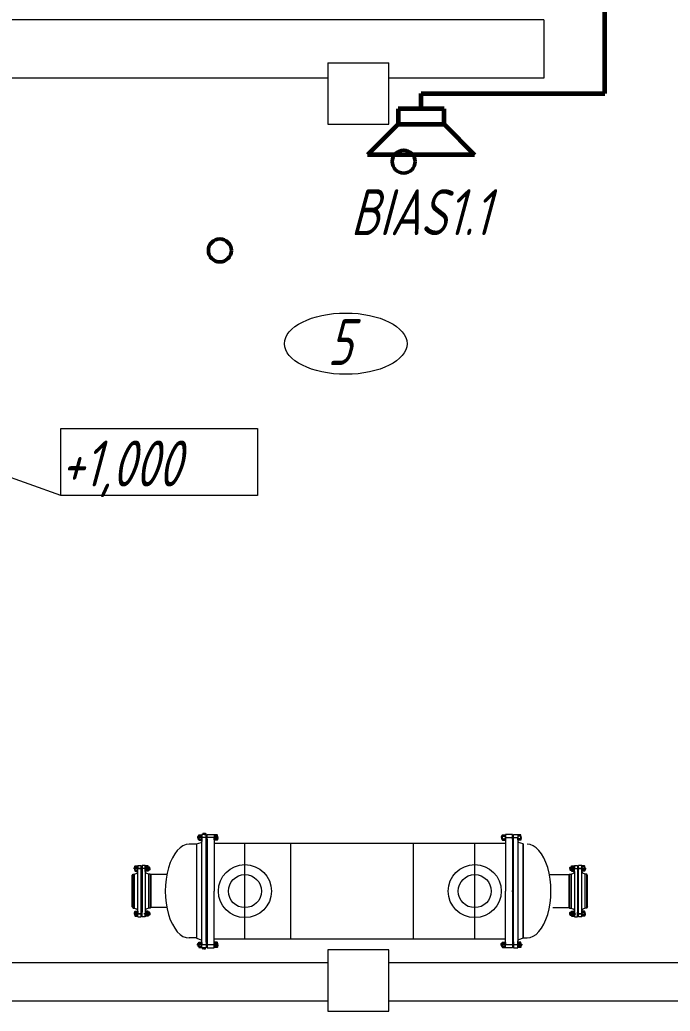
# Model space of a CAD drawing. Header units: millimetres. Extents: x 1663 to 6300, y 431 to 1491.
# Drawn here: x 4399.4 to 4461.1, y 1281.7 to 1375.7 of the extents above; entities that cross this region are included whole.
import ezdxf

# ---------------------------------------------------------------- set-up
doc = ezdxf.new("R2010")
doc.units = ezdxf.units.MM
for name, color, linetype, lineweight in [('Линия связи (Вновь)', 3, 'Continuous', 60), ('Связь', 84, 'Continuous', 50), ('СОУЭ', 160, 'Continuous', 60), ('Строительный', 251, 'Continuous', 13), ('Текст', 2, 'Continuous', 25)]:
    doc.layers.add(name, color=color, linetype=linetype, lineweight=lineweight)
doc.styles.add('Simplex', font='simplex.shx', dxfattribs={"width": 0.7, "oblique": 15})

# ---------------------------------------------------------------- blocks, each defined once
blk = doc.blocks.new('A$C178B2837')
at = {"layer": 'Строительный', "ltscale": 100}
for p, q in [((119.263, 402.514), (44.363, 402.514)), ((119.263, 402.514), (119.263, 398.714)), ((105.163, 399.703), (105.163, 395.703)), ((105.163, 399.703), (109.163, 399.703)), ((109.163, 395.703), (109.163, 399.703)), ((105.163, 398.714), (54.163, 398.714)), ((119.263, 398.714), (109.163, 398.714)), ((105.163, 395.703), (109.163, 395.703)), ((87.741, 375.836), (100.573, 375.836)), ((87.741, 371.465), (87.741, 375.836)), ((100.573, 375.836), (100.573, 371.465)), ((87.741, 371.465), (82.325, 373.376)), ((100.573, 371.465), (87.741, 371.465)), ((98.002, 349.127), (96.631, 349.126)), ((96.681, 349.201), (96.706, 349.226)), ((96.681, 349.126), (96.681, 349.201)), ((96.681, 349.126), (96.681, 349.051)), ((96.681, 349.051), (96.706, 349.026)), ((96.692, 349.213), (96.741, 349.213)), ((96.692, 349.04), (96.741, 349.04)), ((96.706, 349.226), (96.741, 349.226)), ((96.706, 349.226), (96.706, 349.126)), ((96.706, 349.026), (96.706, 349.126)), ((96.706, 349.026), (96.741, 349.026)), ((96.741, 349.277), (96.754, 349.3)), ((96.741, 349.126), (96.741, 349.277)), ((96.741, 349.126), (96.741, 348.976)), ((96.741, 348.976), (96.754, 348.953)), ((96.754, 349.3), (96.928, 349.3)), ((96.754, 349.213), (96.928, 349.213)), ((96.754, 349.04), (96.928, 349.04)), ((96.754, 348.953), (96.928, 348.953)), ((96.928, 349.3), (96.941, 349.277)), ((96.928, 348.953), (96.941, 348.976)), ((97.231, 349.327), (96.941, 349.326)), ((96.941, 349.326), (96.941, 348.874)), ((96.941, 349.277), (96.941, 349.126)), ((96.941, 349.241), (96.941, 349.241)), ((96.941, 348.976), (96.941, 349.126)), ((96.941, 349.04), (96.941, 349.04)), ((96.941, 349.026), (96.941, 349.026)), ((97.018, 349.39), (97.004, 349.382)), ((97.004, 349.382), (97.004, 349.326)), ((97.102, 349.326), (97.004, 349.326)), ((97.102, 349.39), (97.018, 349.39)), ((97.053, 349.382), (97.053, 349.326)), ((97.081, 349.126), (97.081, 349.126)), ((97.102, 349.39), (97.186, 349.39)), ((97.102, 349.326), (97.2, 349.326)), ((97.151, 349.382), (97.151, 349.326)), ((97.186, 349.39), (97.2, 349.381)), ((97.2, 349.381), (97.2, 349.326)), ((97.231, 349.026), (97.231, 349.327)), ((97.291, 349.226), (97.231, 349.226)), ((97.231, 348.942), (97.231, 349.026)), ((97.291, 349.026), (97.231, 349.026)), ((97.261, 348.942), (97.231, 348.942)), ((97.235, 342.289), (97.231, 348.942)), ((97.291, 349.016), (97.261, 348.986)), ((97.261, 348.822), (97.261, 348.986)), ((97.291, 349.326), (97.761, 349.326)), ((97.291, 349.026), (97.291, 349.326)), ((97.291, 349.016), (97.291, 349.026)), ((97.291, 349.026), (97.291, 342.227)), ((97.761, 349.326), (97.761, 345.626)), ((97.774, 349.3), (97.761, 349.277)), ((97.761, 349.277), (97.761, 349.127)), ((97.761, 349.241), (97.761, 349.241)), ((97.761, 348.976), (97.761, 349.127)), ((97.761, 349.04), (97.761, 349.04)), ((97.761, 349.027), (97.761, 349.027)), ((97.774, 348.953), (97.761, 348.976)), ((97.948, 349.3), (97.774, 349.3)), ((97.948, 349.213), (97.774, 349.213)), ((97.948, 349.04), (97.774, 349.04)), ((97.948, 348.953), (97.774, 348.953)), ((97.961, 349.277), (97.948, 349.3)), ((97.961, 348.976), (97.948, 348.953)), ((97.961, 349.127), (97.961, 349.277)), ((97.981, 349.202), (97.961, 349.222)), ((97.969, 349.213), (97.961, 349.213)), ((97.961, 349.127), (97.961, 348.976)), ((97.981, 349.052), (97.961, 349.032)), ((97.97, 349.04), (97.961, 349.04)), ((97.981, 349.127), (97.981, 349.202)), ((97.981, 349.127), (97.981, 349.052)), ((116.501, 349.201), (116.526, 349.226)), ((116.501, 349.126), (116.501, 349.201)), ((116.501, 349.126), (116.501, 349.051)), ((116.501, 349.051), (116.526, 349.026)), ((116.513, 349.213), (116.561, 349.213)), ((116.513, 349.04), (116.561, 349.04)), ((116.526, 349.226), (116.561, 349.226)), ((116.526, 349.226), (116.526, 349.126)), ((116.526, 349.026), (116.526, 349.126)), ((116.526, 349.026), (116.561, 349.026)), ((116.561, 349.277), (116.574, 349.299)), ((116.561, 349.126), (116.561, 349.277)), ((116.561, 349.126), (116.561, 348.975)), ((116.561, 348.975), (116.574, 348.953)), ((116.574, 349.299), (116.748, 349.299)), ((116.574, 349.213), (116.748, 349.213)), ((116.574, 349.04), (116.748, 349.04)), ((116.574, 348.953), (116.748, 348.953)), ((116.728, 349.127), (117.261, 349.126)), ((116.748, 349.299), (116.761, 349.277)), ((116.748, 348.953), (116.761, 348.975)), ((117.231, 349.326), (116.761, 349.326)), ((116.761, 349.326), (116.761, 347.556)), ((116.761, 349.277), (116.761, 349.126)), ((116.761, 349.226), (116.761, 349.226)), ((116.761, 349.213), (116.761, 349.213)), ((116.761, 348.975), (116.761, 349.126)), ((116.901, 349.126), (116.901, 349.127)), ((117.231, 349.016), (117.231, 349.326)), ((117.291, 349.226), (117.231, 349.226)), ((117.291, 349.026), (117.231, 349.026)), ((117.231, 349.016), (117.231, 342.026)), ((117.231, 349.016), (117.261, 348.986)), ((117.261, 348.942), (117.261, 348.986)), ((117.261, 345.626), (117.261, 348.942)), ((117.261, 348.942), (117.291, 348.942)), ((117.271, 349.127), (117.601, 349.126)), ((117.289, 345.626), (117.291, 348.942)), ((117.291, 349.327), (117.581, 349.326)), ((117.291, 348.942), (117.291, 349.327)), ((117.401, 349.126), (117.401, 349.127)), ((117.581, 349.326), (117.577, 342.379)), ((117.594, 349.3), (117.581, 349.277)), ((117.581, 349.277), (117.581, 349.126)), ((117.581, 348.976), (117.581, 349.126)), ((117.581, 349.04), (117.581, 349.04)), ((117.581, 349.026), (117.581, 349.026)), ((117.594, 348.953), (117.581, 348.976)), ((117.768, 349.3), (117.594, 349.3)), ((117.768, 349.213), (117.594, 349.213)), ((117.768, 349.04), (117.594, 349.04)), ((117.768, 348.953), (117.594, 348.953)), ((117.781, 349.277), (117.768, 349.3)), ((117.781, 348.976), (117.768, 348.953)), ((117.781, 349.126), (117.781, 349.277)), ((117.801, 349.201), (117.781, 349.221)), ((117.79, 349.213), (117.781, 349.213)), ((117.781, 349.126), (117.781, 348.976)), ((117.801, 349.051), (117.781, 349.031)), ((117.79, 349.04), (117.781, 349.04)), ((117.801, 349.126), (117.801, 349.201)), ((117.801, 349.126), (117.801, 349.051)), ((96.593, 348.686), (96.121, 348.686)), ((96.591, 348.706), (96.893, 348.807)), ((96.591, 348.706), (96.595, 342.546)), ((96.946, 341.926), (96.941, 348.874)), ((97.261, 345.626), (97.261, 348.822)), ((97.261, 348.822), (97.261, 348.822)), ((97.761, 348.746), (116.761, 348.746)), ((99.761, 342.506), (99.761, 348.746)), ((102.761, 342.506), (102.761, 348.746)), ((110.761, 342.506), (110.761, 348.746)), ((114.761, 342.506), (114.761, 348.746)), ((117.931, 348.706), (117.629, 348.807)), ((117.927, 345.629), (117.927, 348.689)), ((117.931, 348.706), (117.929, 345.626)), ((93.569, 347.101), (92.475, 347.101)), ((92.551, 347.174), (92.571, 347.194)), ((92.551, 347.174), (92.571, 347.194)), ((92.551, 347.099), (92.551, 347.174)), ((92.551, 347.099), (92.551, 347.174)), ((92.551, 347.099), (92.551, 347.024)), ((92.551, 347.099), (92.551, 347.024)), ((92.551, 347.024), (92.571, 347.004)), ((92.551, 347.024), (92.571, 347.004)), ((92.562, 347.185), (92.571, 347.185)), ((92.562, 347.185), (92.571, 347.185)), ((92.562, 347.012), (92.571, 347.012)), ((92.562, 347.012), (92.571, 347.012)), ((92.571, 347.249), (92.584, 347.272)), ((92.571, 347.249), (92.584, 347.272)), ((92.571, 347.099), (92.571, 347.249)), ((92.571, 347.099), (92.571, 347.249)), ((92.571, 347.099), (92.571, 346.948)), ((92.571, 347.099), (92.571, 346.948)), ((92.571, 346.948), (92.584, 346.925)), ((92.571, 346.948), (92.584, 346.925)), ((92.584, 347.272), (92.758, 347.272)), ((92.584, 347.272), (92.758, 347.272)), ((92.584, 347.185), (92.758, 347.185)), ((92.584, 347.185), (92.758, 347.185)), ((92.584, 347.012), (92.758, 347.012)), ((92.584, 347.012), (92.758, 347.012)), ((92.751, 347.101), (93.001, 347.101)), ((92.758, 347.272), (92.771, 347.249)), ((92.758, 347.272), (92.771, 347.249)), ((92.758, 346.925), (92.771, 346.948)), ((92.758, 346.925), (92.771, 346.948)), ((92.771, 343.951), (92.771, 347.301)), ((92.771, 347.301), (92.981, 347.301)), ((92.771, 347.249), (92.771, 347.099)), ((92.771, 347.249), (92.771, 347.099)), ((92.771, 346.948), (92.771, 347.099)), ((92.771, 346.948), (92.771, 347.099)), ((92.981, 343.951), (92.981, 347.301)), ((92.981, 347.199), (93.041, 347.199)), ((92.981, 347.199), (93.041, 347.199)), ((92.981, 346.999), (93.041, 346.999)), ((92.981, 346.999), (93.041, 346.999)), ((93.041, 346.996), (93.011, 346.966)), ((93.011, 346.966), (93.011, 346.926)), ((93.251, 347.301), (93.041, 347.301)), ((93.041, 347.301), (93.041, 344.256)), ((93.041, 346.999), (93.041, 346.996)), ((93.251, 346.896), (93.251, 347.301)), ((93.264, 347.272), (93.251, 347.249)), ((93.264, 347.272), (93.251, 347.249)), ((93.251, 347.249), (93.251, 347.099)), ((93.251, 347.249), (93.251, 347.099)), ((93.251, 346.948), (93.251, 347.099)), ((93.251, 346.948), (93.251, 347.099)), ((93.264, 346.925), (93.251, 346.948)), ((93.264, 346.925), (93.251, 346.948)), ((93.438, 347.272), (93.264, 347.272)), ((93.438, 347.272), (93.264, 347.272)), ((93.438, 347.185), (93.264, 347.185)), ((93.438, 347.185), (93.264, 347.185)), ((93.438, 347.012), (93.264, 347.012)), ((93.438, 347.012), (93.264, 347.012)), ((93.451, 347.249), (93.438, 347.272)), ((93.451, 347.249), (93.438, 347.272)), ((93.451, 346.948), (93.438, 346.925)), ((93.451, 346.948), (93.438, 346.925)), ((93.451, 347.099), (93.451, 347.249)), ((93.451, 347.099), (93.451, 347.249)), ((93.526, 347.199), (93.451, 347.199)), ((93.526, 347.199), (93.451, 347.199)), ((93.539, 347.185), (93.451, 347.185)), ((93.539, 347.185), (93.451, 347.185)), ((93.451, 347.099), (93.451, 346.948)), ((93.451, 347.099), (93.451, 346.948)), ((93.539, 347.012), (93.451, 347.012)), ((93.539, 347.012), (93.451, 347.012)), ((93.526, 346.999), (93.451, 346.999)), ((93.526, 346.999), (93.451, 346.999)), ((93.551, 347.174), (93.526, 347.199)), ((93.526, 347.199), (93.526, 347.099)), ((93.551, 347.174), (93.526, 347.199)), ((93.526, 347.199), (93.526, 347.099)), ((93.526, 346.999), (93.526, 347.099)), ((93.526, 346.999), (93.526, 347.099)), ((93.551, 347.024), (93.526, 346.999)), ((93.551, 347.024), (93.526, 346.999)), ((93.551, 347.099), (93.551, 347.174)), ((93.551, 347.099), (93.551, 347.174)), ((93.551, 347.099), (93.551, 347.024)), ((93.551, 347.099), (93.551, 347.024)), ((116.761, 347.556), (116.761, 345.626)), ((120.953, 347.101), (122.047, 347.101)), ((120.971, 347.174), (120.996, 347.199)), ((120.971, 347.174), (120.996, 347.199)), ((120.971, 347.099), (120.971, 347.174)), ((120.971, 347.099), (120.971, 347.174)), ((120.971, 347.099), (120.971, 347.024)), ((120.971, 347.099), (120.971, 347.024)), ((120.971, 347.024), (120.996, 346.999)), ((120.971, 347.024), (120.996, 346.999)), ((120.982, 347.185), (121.071, 347.185)), ((120.982, 347.185), (121.071, 347.185)), ((120.982, 347.012), (121.071, 347.012)), ((120.982, 347.012), (121.071, 347.012)), ((120.996, 347.199), (121.071, 347.199)), ((120.996, 347.199), (120.996, 347.099)), ((120.996, 347.199), (121.071, 347.199)), ((120.996, 347.199), (120.996, 347.099)), ((120.996, 346.999), (120.996, 347.099)), ((120.996, 346.999), (120.996, 347.099)), ((120.996, 346.999), (121.071, 346.999)), ((120.996, 346.999), (121.071, 346.999)), ((121.071, 347.249), (121.084, 347.272)), ((121.071, 347.249), (121.084, 347.272)), ((121.071, 347.099), (121.071, 347.249)), ((121.071, 347.099), (121.071, 347.249)), ((121.071, 347.099), (121.071, 346.948)), ((121.071, 347.099), (121.071, 346.948)), ((121.071, 346.948), (121.084, 346.925)), ((121.071, 346.948), (121.084, 346.925)), ((121.084, 347.272), (121.258, 347.272)), ((121.084, 347.272), (121.258, 347.272)), ((121.084, 347.185), (121.258, 347.185)), ((121.084, 347.185), (121.258, 347.185)), ((121.084, 347.012), (121.258, 347.012)), ((121.084, 347.012), (121.258, 347.012)), ((121.258, 347.272), (121.271, 347.249)), ((121.258, 347.272), (121.271, 347.249)), ((121.258, 346.925), (121.271, 346.948)), ((121.258, 346.925), (121.271, 346.948)), ((121.271, 346.896), (121.271, 347.301)), ((121.271, 347.301), (121.481, 347.301)), ((121.271, 347.249), (121.271, 347.099)), ((121.271, 347.249), (121.271, 347.099)), ((121.271, 346.948), (121.271, 347.099)), ((121.271, 346.948), (121.271, 347.099)), ((121.481, 347.301), (121.481, 344.256)), ((121.541, 347.199), (121.481, 347.199)), ((121.541, 347.199), (121.481, 347.199)), ((121.481, 346.999), (121.481, 346.996)), ((121.541, 346.999), (121.481, 346.999)), ((121.541, 346.999), (121.481, 346.999)), ((121.481, 346.996), (121.511, 346.966)), ((121.511, 346.966), (121.511, 346.926)), ((121.771, 347.101), (121.521, 347.101)), ((121.751, 347.301), (121.541, 347.301)), ((121.541, 343.951), (121.541, 347.301)), ((121.751, 343.951), (121.751, 347.301)), ((121.764, 347.272), (121.751, 347.249)), ((121.764, 347.272), (121.751, 347.249)), ((121.751, 347.249), (121.751, 347.099)), ((121.751, 347.249), (121.751, 347.099)), ((121.751, 346.948), (121.751, 347.099)), ((121.751, 346.948), (121.751, 347.099)), ((121.764, 346.925), (121.751, 346.948)), ((121.764, 346.925), (121.751, 346.948)), ((121.938, 347.272), (121.764, 347.272)), ((121.938, 347.272), (121.764, 347.272)), ((121.938, 347.185), (121.764, 347.185)), ((121.938, 347.185), (121.764, 347.185)), ((121.938, 347.012), (121.764, 347.012)), ((121.938, 347.012), (121.764, 347.012)), ((121.951, 347.249), (121.938, 347.272)), ((121.951, 347.249), (121.938, 347.272)), ((121.951, 346.948), (121.938, 346.925)), ((121.951, 346.948), (121.938, 346.925)), ((121.951, 347.099), (121.951, 347.249)), ((121.951, 347.099), (121.951, 347.249)), ((121.971, 347.174), (121.951, 347.194)), ((121.971, 347.174), (121.951, 347.194)), ((121.959, 347.185), (121.951, 347.185)), ((121.959, 347.185), (121.951, 347.185)), ((121.951, 347.099), (121.951, 346.948)), ((121.951, 347.099), (121.951, 346.948)), ((121.971, 347.024), (121.951, 347.004)), ((121.971, 347.024), (121.951, 347.004)), ((121.959, 347.012), (121.951, 347.012)), ((121.959, 347.012), (121.951, 347.012)), ((121.971, 347.099), (121.971, 347.174)), ((121.971, 347.099), (121.971, 347.174)), ((121.971, 347.099), (121.971, 347.024)), ((121.971, 347.099), (121.971, 347.024)), ((92.401, 346.646), (92.453, 346.736)), ((92.401, 344.606), (92.401, 346.646)), ((92.453, 346.736), (92.555, 346.736)), ((92.453, 344.516), (92.453, 346.736)), ((92.555, 346.736), (92.706, 346.799)), ((92.555, 344.516), (92.555, 346.736)), ((92.584, 346.925), (92.758, 346.925)), ((92.584, 346.925), (92.758, 346.925)), ((92.981, 346.926), (93.011, 346.926)), ((93.011, 346.926), (93.011, 344.436)), ((93.251, 346.896), (93.251, 343.951)), ((93.438, 346.925), (93.264, 346.925)), ((93.438, 346.925), (93.264, 346.925)), ((93.467, 346.736), (93.316, 346.799)), ((93.569, 346.736), (93.467, 346.736)), ((93.467, 346.736), (93.467, 344.516)), ((93.621, 346.706), (93.569, 346.736)), ((93.569, 346.736), (93.569, 344.516)), ((93.621, 346.706), (93.621, 344.546)), ((94.661, 346.706), (93.621, 346.706)), ((93.621, 346.646), (93.621, 344.606)), ((119.637, 346.706), (120.901, 346.706)), ((120.901, 346.706), (120.953, 346.736)), ((120.901, 346.706), (120.901, 344.546)), ((120.901, 346.646), (120.901, 344.606)), ((120.953, 346.736), (121.055, 346.736)), ((120.953, 346.736), (120.953, 344.516)), ((121.055, 346.736), (121.206, 346.799)), ((121.055, 346.736), (121.055, 344.516)), ((121.084, 346.925), (121.258, 346.925)), ((121.084, 346.925), (121.258, 346.925)), ((121.271, 346.896), (121.271, 343.951)), ((121.511, 346.926), (121.511, 344.436)), ((121.541, 346.926), (121.511, 346.926)), ((121.938, 346.925), (121.764, 346.925)), ((121.938, 346.925), (121.764, 346.925)), ((121.967, 346.736), (121.816, 346.799)), ((122.069, 346.736), (121.967, 346.736)), ((121.967, 344.516), (121.967, 346.736)), ((122.121, 346.646), (122.069, 346.736)), ((122.069, 344.516), (122.069, 346.736)), ((122.121, 344.606), (122.121, 346.646)), ((117.231, 345.586), (117.231, 345.666)), ((97.261, 345.626), (97.261, 342.312)), ((97.761, 343.7), (97.761, 345.626)), ((116.761, 343.7), (116.761, 345.626)), ((117.261, 345.626), (117.261, 342.432)), ((117.287, 342.312), (117.289, 345.626)), ((117.927, 342.569), (117.927, 345.629)), ((117.929, 345.626), (117.927, 342.546)), ((92.401, 344.606), (92.453, 344.516)), ((92.453, 344.516), (92.555, 344.516)), ((92.555, 344.516), (92.706, 344.453)), ((93.011, 344.453), (93.011, 344.286)), ((93.467, 344.516), (93.316, 344.453)), ((93.569, 344.516), (93.467, 344.516)), ((93.621, 344.546), (93.569, 344.516)), ((94.661, 344.546), (93.621, 344.546)), ((119.861, 344.546), (120.901, 344.546)), ((120.901, 344.546), (120.953, 344.516)), ((120.953, 344.516), (121.055, 344.516)), ((121.055, 344.516), (121.206, 344.453)), ((121.511, 344.453), (121.511, 344.286)), ((121.967, 344.516), (121.816, 344.453)), ((122.069, 344.516), (121.967, 344.516)), ((122.121, 344.606), (122.069, 344.516)), ((93.041, 344.151), (92.502, 344.151)), ((92.551, 344.229), (92.571, 344.249)), ((92.551, 344.229), (92.571, 344.249)), ((92.551, 344.154), (92.551, 344.229)), ((92.551, 344.154), (92.551, 344.229)), ((92.551, 344.154), (92.551, 344.079)), ((92.551, 344.154), (92.551, 344.079)), ((92.551, 344.079), (92.571, 344.059)), ((92.551, 344.079), (92.571, 344.059)), ((92.562, 344.24), (92.571, 344.24)), ((92.562, 344.24), (92.571, 344.24)), ((92.562, 344.067), (92.571, 344.067)), ((92.562, 344.067), (92.571, 344.067)), ((92.571, 344.304), (92.584, 344.327)), ((92.571, 344.304), (92.584, 344.327)), ((92.571, 344.154), (92.571, 344.304)), ((92.571, 344.154), (92.571, 344.304)), ((92.571, 344.154), (92.571, 344.003)), ((92.571, 344.154), (92.571, 344.003)), ((92.571, 344.003), (92.584, 343.98)), ((92.571, 344.003), (92.584, 343.98)), ((92.584, 344.327), (92.758, 344.327)), ((92.584, 344.327), (92.758, 344.327)), ((92.584, 344.24), (92.758, 344.24)), ((92.584, 344.24), (92.758, 344.24)), ((92.584, 344.067), (92.758, 344.067)), ((92.584, 344.067), (92.758, 344.067)), ((92.584, 343.98), (92.758, 343.98)), ((92.584, 343.98), (92.758, 343.98)), ((92.751, 344.151), (93.001, 344.151)), ((92.758, 344.327), (92.771, 344.304)), ((92.758, 344.327), (92.771, 344.304)), ((92.758, 343.98), (92.771, 344.003)), ((92.758, 343.98), (92.771, 344.003)), ((92.771, 344.304), (92.771, 344.154)), ((92.771, 344.304), (92.771, 344.154)), ((92.771, 344.003), (92.771, 344.154)), ((92.771, 344.003), (92.771, 344.154)), ((92.771, 343.951), (92.981, 343.951)), ((92.981, 344.326), (93.011, 344.326)), ((92.981, 344.254), (93.041, 344.254)), ((92.981, 344.254), (93.041, 344.254)), ((92.981, 344.054), (93.041, 344.054)), ((92.981, 344.054), (93.041, 344.054)), ((93.041, 344.256), (93.011, 344.286)), ((93.041, 344.254), (93.041, 344.256)), ((93.041, 343.951), (93.041, 344.254)), ((93.251, 343.951), (93.041, 343.951)), ((93.595, 344.151), (93.151, 344.151)), ((93.264, 344.327), (93.251, 344.304)), ((93.264, 344.327), (93.251, 344.304)), ((93.251, 344.304), (93.251, 344.154)), ((93.251, 344.304), (93.251, 344.154)), ((93.251, 344.003), (93.251, 344.154)), ((93.251, 344.003), (93.251, 344.154)), ((93.264, 343.98), (93.251, 344.003)), ((93.264, 343.98), (93.251, 344.003)), ((93.438, 344.327), (93.264, 344.327)), ((93.438, 344.327), (93.264, 344.327)), ((93.438, 344.24), (93.264, 344.24)), ((93.438, 344.24), (93.264, 344.24)), ((93.438, 344.067), (93.264, 344.067)), ((93.438, 344.067), (93.264, 344.067)), ((93.438, 343.98), (93.264, 343.98)), ((93.438, 343.98), (93.264, 343.98)), ((93.451, 344.304), (93.438, 344.327)), ((93.451, 344.304), (93.438, 344.327)), ((93.451, 344.003), (93.438, 343.98)), ((93.451, 344.003), (93.438, 343.98)), ((93.451, 344.154), (93.451, 344.304)), ((93.451, 344.154), (93.451, 344.304)), ((93.526, 344.254), (93.451, 344.254)), ((93.526, 344.254), (93.451, 344.254)), ((93.539, 344.24), (93.451, 344.24)), ((93.539, 344.24), (93.451, 344.24)), ((93.451, 344.154), (93.451, 344.003)), ((93.451, 344.154), (93.451, 344.003)), ((93.539, 344.067), (93.451, 344.067)), ((93.539, 344.067), (93.451, 344.067)), ((93.526, 344.054), (93.451, 344.054)), ((93.526, 344.054), (93.451, 344.054)), ((93.551, 344.229), (93.526, 344.254)), ((93.526, 344.254), (93.526, 344.154)), ((93.551, 344.229), (93.526, 344.254)), ((93.526, 344.254), (93.526, 344.154)), ((93.526, 344.054), (93.526, 344.154)), ((93.526, 344.054), (93.526, 344.154)), ((93.551, 344.079), (93.526, 344.054)), ((93.551, 344.079), (93.526, 344.054)), ((93.551, 344.154), (93.551, 344.229)), ((93.551, 344.154), (93.551, 344.229)), ((93.551, 344.154), (93.551, 344.079)), ((93.551, 344.154), (93.551, 344.079)), ((120.927, 344.151), (121.371, 344.151)), ((120.971, 344.229), (120.996, 344.254)), ((120.971, 344.229), (120.996, 344.254)), ((120.971, 344.154), (120.971, 344.229)), ((120.971, 344.154), (120.971, 344.229)), ((120.971, 344.154), (120.971, 344.079)), ((120.971, 344.154), (120.971, 344.079)), ((120.971, 344.079), (120.996, 344.054)), ((120.971, 344.079), (120.996, 344.054)), ((120.982, 344.24), (121.071, 344.24)), ((120.982, 344.24), (121.071, 344.24)), ((120.982, 344.067), (121.071, 344.067)), ((120.982, 344.067), (121.071, 344.067)), ((120.996, 344.254), (121.071, 344.254)), ((120.996, 344.254), (120.996, 344.154)), ((120.996, 344.254), (121.071, 344.254)), ((120.996, 344.254), (120.996, 344.154)), ((120.996, 344.054), (120.996, 344.154)), ((120.996, 344.054), (120.996, 344.154)), ((120.996, 344.054), (121.071, 344.054)), ((120.996, 344.054), (121.071, 344.054)), ((121.071, 344.304), (121.084, 344.327)), ((121.071, 344.304), (121.084, 344.327)), ((121.071, 344.154), (121.071, 344.304)), ((121.071, 344.154), (121.071, 344.304)), ((121.071, 344.154), (121.071, 344.003)), ((121.071, 344.154), (121.071, 344.003)), ((121.071, 344.003), (121.084, 343.98)), ((121.071, 344.003), (121.084, 343.98)), ((121.084, 344.327), (121.258, 344.327)), ((121.084, 344.327), (121.258, 344.327)), ((121.084, 344.24), (121.258, 344.24)), ((121.084, 344.24), (121.258, 344.24)), ((121.084, 344.067), (121.258, 344.067)), ((121.084, 344.067), (121.258, 344.067)), ((121.084, 343.98), (121.258, 343.98)), ((121.084, 343.98), (121.258, 343.98)), ((121.258, 344.327), (121.271, 344.304)), ((121.258, 344.327), (121.271, 344.304)), ((121.258, 343.98), (121.271, 344.003)), ((121.258, 343.98), (121.271, 344.003)), ((121.271, 344.304), (121.271, 344.154)), ((121.271, 344.304), (121.271, 344.154)), ((121.271, 344.003), (121.271, 344.154)), ((121.271, 344.003), (121.271, 344.154)), ((121.271, 343.951), (121.481, 343.951)), ((121.481, 344.256), (121.511, 344.286)), ((121.481, 344.254), (121.481, 344.256)), ((121.481, 343.951), (121.481, 344.254)), ((121.541, 344.254), (121.481, 344.254)), ((121.541, 344.254), (121.481, 344.254)), ((121.481, 344.151), (122.02, 344.151)), ((121.541, 344.054), (121.481, 344.054)), ((121.541, 344.054), (121.481, 344.054)), ((121.541, 344.326), (121.511, 344.326)), ((121.771, 344.151), (121.521, 344.151)), ((121.751, 343.951), (121.541, 343.951)), ((121.764, 344.327), (121.751, 344.304)), ((121.764, 344.327), (121.751, 344.304)), ((121.751, 344.304), (121.751, 344.154)), ((121.751, 344.304), (121.751, 344.154)), ((121.751, 344.003), (121.751, 344.154)), ((121.751, 344.003), (121.751, 344.154)), ((121.764, 343.98), (121.751, 344.003)), ((121.764, 343.98), (121.751, 344.003)), ((121.938, 344.327), (121.764, 344.327)), ((121.938, 344.327), (121.764, 344.327)), ((121.938, 344.24), (121.764, 344.24)), ((121.938, 344.24), (121.764, 344.24)), ((121.938, 344.067), (121.764, 344.067)), ((121.938, 344.067), (121.764, 344.067)), ((121.938, 343.98), (121.764, 343.98)), ((121.938, 343.98), (121.764, 343.98)), ((121.951, 344.304), (121.938, 344.327)), ((121.951, 344.304), (121.938, 344.327)), ((121.951, 344.003), (121.938, 343.98)), ((121.951, 344.003), (121.938, 343.98)), ((121.951, 344.154), (121.951, 344.304)), ((121.951, 344.154), (121.951, 344.304)), ((121.971, 344.229), (121.951, 344.249)), ((121.971, 344.229), (121.951, 344.249)), ((121.959, 344.24), (121.951, 344.24)), ((121.959, 344.24), (121.951, 344.24)), ((121.951, 344.154), (121.951, 344.003)), ((121.951, 344.154), (121.951, 344.003)), ((121.971, 344.079), (121.951, 344.059)), ((121.971, 344.079), (121.951, 344.059)), ((121.959, 344.067), (121.951, 344.067)), ((121.959, 344.067), (121.951, 344.067)), ((121.971, 344.154), (121.971, 344.229)), ((121.971, 344.154), (121.971, 344.229)), ((121.971, 344.154), (121.971, 344.079)), ((121.971, 344.154), (121.971, 344.079)), ((97.761, 341.926), (97.761, 343.7)), ((116.761, 341.926), (116.761, 343.7)), ((96.593, 342.566), (96.121, 342.566)), ((96.595, 342.546), (96.897, 342.446)), ((97.761, 342.506), (116.063, 342.506)), ((116.063, 342.506), (116.761, 342.506)), ((117.261, 342.432), (117.261, 342.266)), ((117.927, 342.546), (117.625, 342.446)), ((117.927, 342.569), (118.177, 342.569)), ((98.002, 342.127), (96.626, 342.126)), ((96.681, 342.201), (96.706, 342.226)), ((96.681, 342.201), (96.706, 342.226)), ((96.681, 342.126), (96.681, 342.201)), ((96.681, 342.126), (96.681, 342.201)), ((96.681, 342.126), (96.681, 342.051)), ((96.681, 342.126), (96.681, 342.051)), ((96.681, 342.051), (96.706, 342.026)), ((96.681, 342.051), (96.706, 342.026)), ((96.692, 342.213), (96.745, 342.213)), ((96.692, 342.213), (96.745, 342.213)), ((96.692, 342.04), (96.745, 342.04)), ((96.692, 342.04), (96.745, 342.04)), ((96.706, 342.226), (96.745, 342.226)), ((96.706, 342.226), (96.706, 342.126)), ((96.706, 342.226), (96.745, 342.226)), ((96.706, 342.226), (96.706, 342.126)), ((96.706, 342.026), (96.706, 342.126)), ((96.706, 342.026), (96.706, 342.126)), ((96.706, 342.026), (96.745, 342.026)), ((96.706, 342.026), (96.745, 342.026)), ((96.745, 342.277), (96.758, 342.3)), ((96.745, 342.277), (96.758, 342.3)), ((96.745, 342.126), (96.745, 342.277)), ((96.745, 342.126), (96.745, 342.277)), ((96.745, 342.126), (96.745, 341.976)), ((96.745, 342.126), (96.745, 341.976)), ((96.745, 341.976), (96.758, 341.953)), ((96.745, 341.976), (96.758, 341.953)), ((96.758, 342.3), (96.932, 342.3)), ((96.758, 342.3), (96.932, 342.3)), ((96.758, 342.213), (96.932, 342.213)), ((96.758, 342.213), (96.932, 342.213)), ((96.758, 342.04), (96.932, 342.04)), ((96.758, 342.04), (96.932, 342.04)), ((96.758, 341.953), (96.932, 341.953)), ((96.758, 341.953), (96.932, 341.953)), ((96.932, 342.3), (96.945, 342.277)), ((96.932, 342.3), (96.945, 342.277)), ((96.932, 341.953), (96.945, 341.976)), ((96.932, 341.953), (96.945, 341.976)), ((96.945, 342.277), (96.945, 342.126)), ((96.945, 342.277), (96.945, 342.126)), ((96.945, 342.241), (96.945, 342.241)), ((96.945, 341.976), (96.945, 342.126)), ((96.945, 341.976), (96.945, 342.126)), ((96.945, 342.04), (96.945, 342.04)), ((96.945, 342.026), (96.945, 342.026)), ((97.236, 341.927), (96.946, 341.926)), ((96.992, 341.871), (96.992, 341.927)), ((97.091, 341.927), (96.992, 341.927)), ((97.006, 341.863), (96.992, 341.871)), ((97.091, 341.863), (97.006, 341.863)), ((97.041, 341.871), (97.041, 341.927)), ((97.081, 342.126), (97.081, 342.126)), ((97.081, 342.126), (97.081, 342.126)), ((97.091, 341.927), (97.189, 341.927)), ((97.091, 341.863), (97.175, 341.863)), ((97.14, 341.871), (97.14, 341.927)), ((97.175, 341.863), (97.189, 341.871)), ((97.189, 341.871), (97.189, 341.927)), ((97.235, 342.312), (97.235, 342.226)), ((97.261, 342.312), (97.235, 342.312)), ((97.291, 342.227), (97.235, 342.226)), ((97.291, 342.227), (97.235, 342.226)), ((97.235, 342.226), (97.236, 341.927)), ((97.291, 342.027), (97.235, 342.026)), ((97.291, 342.027), (97.235, 342.026)), ((97.261, 342.312), (97.261, 342.266)), ((97.291, 342.236), (97.261, 342.266)), ((97.291, 342.236), (97.291, 342.027)), ((97.291, 342.126), (97.291, 342.126)), ((97.291, 342.027), (97.291, 341.926)), ((97.291, 341.926), (97.761, 341.926)), ((97.581, 342.127), (97.581, 342.126)), ((97.581, 342.127), (97.581, 342.126)), ((97.774, 342.3), (97.761, 342.277)), ((97.774, 342.3), (97.761, 342.277)), ((97.761, 342.277), (97.761, 342.127)), ((97.761, 342.277), (97.761, 342.127)), ((97.761, 342.241), (97.761, 342.241)), ((97.761, 341.976), (97.761, 342.127)), ((97.761, 341.976), (97.761, 342.127)), ((97.761, 342.04), (97.761, 342.04)), ((97.761, 342.027), (97.761, 342.027)), ((97.761, 342.027), (97.761, 342.027)), ((97.774, 341.953), (97.761, 341.976)), ((97.774, 341.953), (97.761, 341.976)), ((97.948, 342.3), (97.774, 342.3)), ((97.948, 342.3), (97.774, 342.3)), ((97.948, 342.213), (97.774, 342.213)), ((97.948, 342.213), (97.774, 342.213)), ((97.948, 342.04), (97.774, 342.04)), ((97.948, 342.04), (97.774, 342.04)), ((97.948, 341.953), (97.774, 341.953)), ((97.948, 341.953), (97.774, 341.953)), ((97.961, 342.277), (97.948, 342.3)), ((97.961, 342.277), (97.948, 342.3)), ((97.961, 341.976), (97.948, 341.953)), ((97.961, 341.976), (97.948, 341.953)), ((97.961, 342.127), (97.961, 342.277)), ((97.961, 342.127), (97.961, 342.277)), ((97.981, 342.202), (97.961, 342.222)), ((97.981, 342.202), (97.961, 342.222)), ((97.969, 342.213), (97.961, 342.213)), ((97.969, 342.213), (97.961, 342.213)), ((97.961, 342.127), (97.961, 341.976)), ((97.961, 342.127), (97.961, 341.976)), ((97.981, 342.052), (97.961, 342.032)), ((97.981, 342.052), (97.961, 342.032)), ((97.97, 342.04), (97.961, 342.04)), ((97.97, 342.04), (97.961, 342.04)), ((97.981, 342.127), (97.981, 342.202)), ((97.981, 342.127), (97.981, 342.202)), ((97.981, 342.127), (97.981, 342.052)), ((97.981, 342.127), (97.981, 342.052)), ((109.163, 341.787), (105.163, 341.787)), ((105.163, 341.787), (105.163, 337.787)), ((109.163, 337.787), (109.163, 341.787)), ((117.872, 342.126), (116.447, 342.126)), ((116.496, 342.201), (116.521, 342.226)), ((116.496, 342.201), (116.521, 342.226)), ((116.497, 342.126), (116.496, 342.201)), ((116.497, 342.126), (116.496, 342.201)), ((116.497, 342.126), (116.497, 342.051)), ((116.497, 342.126), (116.497, 342.051)), ((116.497, 342.051), (116.522, 342.026)), ((116.497, 342.051), (116.522, 342.026)), ((116.508, 342.213), (116.561, 342.213)), ((116.508, 342.213), (116.561, 342.213)), ((116.508, 342.04), (116.561, 342.04)), ((116.508, 342.04), (116.561, 342.04)), ((116.521, 342.226), (116.561, 342.226)), ((116.521, 342.226), (116.522, 342.126)), ((116.521, 342.226), (116.561, 342.226)), ((116.521, 342.226), (116.522, 342.126)), ((116.522, 342.026), (116.522, 342.126)), ((116.522, 342.026), (116.522, 342.126)), ((116.522, 342.026), (116.561, 342.026)), ((116.522, 342.026), (116.561, 342.026)), ((116.561, 342.277), (116.574, 342.299)), ((116.561, 342.277), (116.574, 342.299)), ((116.561, 342.126), (116.561, 342.277)), ((116.561, 342.126), (116.561, 342.277)), ((116.561, 342.126), (116.561, 341.975)), ((116.561, 342.126), (116.561, 341.975)), ((116.561, 341.975), (116.574, 341.953)), ((116.561, 341.975), (116.574, 341.953)), ((116.574, 342.299), (116.748, 342.299)), ((116.574, 342.299), (116.748, 342.299)), ((116.574, 342.213), (116.748, 342.213)), ((116.574, 342.213), (116.748, 342.213)), ((116.574, 342.04), (116.748, 342.04)), ((116.574, 342.04), (116.748, 342.04)), ((116.574, 341.953), (116.748, 341.953)), ((116.574, 341.953), (116.748, 341.953)), ((116.748, 342.299), (116.761, 342.277)), ((116.748, 342.299), (116.761, 342.277)), ((116.748, 341.953), (116.761, 341.975)), ((116.748, 341.953), (116.761, 341.975)), ((116.761, 342.277), (116.761, 342.126)), ((116.761, 342.277), (116.761, 342.126)), ((116.761, 342.226), (116.761, 342.226)), ((116.761, 342.226), (116.761, 342.226)), ((116.761, 342.213), (116.761, 342.213)), ((116.761, 342.213), (116.761, 342.213)), ((116.761, 341.975), (116.761, 342.126)), ((116.761, 341.975), (116.761, 342.126)), ((116.761, 342.011), (116.761, 342.011)), ((117.231, 341.926), (116.761, 341.926)), ((116.897, 342.126), (116.897, 342.126)), ((116.897, 342.126), (116.897, 342.126)), ((117.231, 342.236), (117.261, 342.266)), ((117.287, 342.226), (117.231, 342.226)), ((117.287, 342.226), (117.231, 342.226)), ((117.231, 342.026), (117.231, 341.926)), ((117.286, 342.026), (117.231, 342.026)), ((117.286, 342.026), (117.231, 342.026)), ((117.261, 342.312), (117.287, 342.312)), ((117.287, 342.312), (117.286, 342.026)), ((117.286, 342.026), (117.286, 341.927)), ((117.286, 341.927), (117.576, 341.926)), ((117.397, 342.126), (117.397, 342.127)), ((117.397, 342.126), (117.397, 342.127)), ((117.397, 342.126), (117.397, 342.126)), ((117.397, 342.126), (117.397, 342.126)), ((117.576, 341.926), (117.577, 342.379)), ((117.589, 342.3), (117.576, 342.277)), ((117.589, 342.3), (117.576, 342.277)), ((117.576, 342.277), (117.577, 342.126)), ((117.576, 342.277), (117.577, 342.126)), ((117.576, 342.241), (117.577, 342.241)), ((117.577, 342.04), (117.576, 342.04)), ((117.577, 342.04), (117.576, 342.04)), ((117.577, 342.026), (117.576, 342.026)), ((117.577, 342.026), (117.576, 342.026)), ((117.577, 341.976), (117.577, 342.126)), ((117.577, 341.976), (117.577, 342.126)), ((117.59, 341.953), (117.577, 341.976)), ((117.59, 341.953), (117.577, 341.976)), ((117.763, 342.3), (117.589, 342.3)), ((117.763, 342.3), (117.589, 342.3)), ((117.764, 342.213), (117.589, 342.213)), ((117.764, 342.213), (117.589, 342.213)), ((117.764, 342.04), (117.589, 342.04)), ((117.764, 342.04), (117.589, 342.04)), ((117.764, 341.953), (117.59, 341.953)), ((117.764, 341.953), (117.59, 341.953)), ((117.776, 342.277), (117.763, 342.3)), ((117.776, 342.277), (117.763, 342.3)), ((117.777, 341.976), (117.764, 341.953)), ((117.777, 341.976), (117.764, 341.953)), ((117.777, 342.126), (117.776, 342.277)), ((117.777, 342.126), (117.776, 342.277)), ((117.796, 342.201), (117.776, 342.221)), ((117.796, 342.201), (117.776, 342.221)), ((117.785, 342.213), (117.776, 342.213)), ((117.785, 342.213), (117.776, 342.213)), ((117.777, 342.126), (117.777, 341.976)), ((117.777, 342.126), (117.777, 341.976)), ((117.797, 342.051), (117.777, 342.031)), ((117.797, 342.051), (117.777, 342.031)), ((117.785, 342.04), (117.777, 342.04)), ((117.785, 342.04), (117.777, 342.04)), ((117.797, 342.126), (117.796, 342.201)), ((117.797, 342.126), (117.796, 342.201)), ((117.797, 342.126), (117.797, 342.051)), ((117.797, 342.126), (117.797, 342.051)), ((60.602, 340.964), (105.163, 340.964)), ((71.202, 340.964), (105.163, 340.964)), ((109.163, 340.964), (160.163, 340.964)), ((109.163, 340.964), (160.163, 340.964)), ((60.602, 338.464), (105.163, 338.464)), ((109.163, 338.464), (160.163, 338.464)), ((105.163, 337.787), (109.163, 337.787))]:
    blk.add_line(p, q, dxfattribs=at)
for centre, radius in [((99.761, 345.626), 1.73), ((114.761, 345.626), 1.73), ((99.761, 345.626), 1.08), ((114.761, 345.626), 1.08)]:
    blk.add_circle(centre, radius, dxfattribs=at)
for centre, radius, start, end in [((96.821, 349.257), 0.0803, 156.83875, 213.02587), ((97.037, 349.126), 0.296, 162.98901, 180.01699), ((97.037, 349.126), 0.296, 180.01699, 197.04496), ((96.821, 348.996), 0.0803, 147.0081, 203.19522), ((96.86, 349.257), 0.0803, 327.00809, 23.19522), ((96.645, 349.126), 0.296, 0.01699, 17.04496), ((96.645, 349.126), 0.296, 342.98901, 0.01699), ((96.861, 348.996), 0.0803, 336.83875, 33.02588), ((97.028, 349.349), 0.0408, 53.13134, 115.54834), ((97.101, 349.237), 0.153, 89.82629, 108.53165), ((97.101, 349.237), 0.153, 71.12093, 89.82629), ((97.175, 349.349), 0.0408, 64.10424, 126.52124), ((97.841, 349.257), 0.0803, 156.83875, 213.02588), ((98.057, 349.127), 0.296, 162.98901, 180.01699), ((98.057, 349.127), 0.296, 180.01699, 197.04496), ((97.841, 348.996), 0.0803, 147.00809, 203.19522), ((97.881, 349.257), 0.0803, 327.0081, 23.19522), ((97.665, 349.127), 0.296, 0.01699, 17.04496), ((97.665, 349.127), 0.296, 342.98901, 0.01699), ((97.881, 348.996), 0.0803, 336.83875, 33.02587), ((116.641, 349.256), 0.0803, 156.83875, 213.02587), ((116.857, 349.126), 0.296, 162.98901, 180.01699), ((116.857, 349.126), 0.296, 180.01699, 197.04496), ((116.641, 348.996), 0.0803, 147.0081, 203.19522), ((116.681, 349.257), 0.0803, 327.00809, 23.19522), ((116.465, 349.126), 0.296, 0.01699, 17.04496), ((116.465, 349.126), 0.296, 342.98901, 0.01699), ((116.681, 348.996), 0.0803, 336.83875, 33.02588), ((117.661, 349.257), 0.0803, 156.83875, 213.02588), ((117.877, 349.126), 0.296, 162.98901, 180.01699), ((117.877, 349.126), 0.296, 180.01699, 197.04496), ((117.661, 348.996), 0.0803, 147.00809, 203.19522), ((117.701, 349.257), 0.0803, 327.0081, 23.19522), ((117.485, 349.126), 0.296, 0.01699, 17.04496), ((117.485, 349.126), 0.296, 342.98901, 0.01699), ((117.701, 348.996), 0.0803, 336.83875, 33.02587), ((96.871, 348.874), 0.07, 288.47733, 0.03733), ((117.651, 348.874), 0.07, 179.96267, 251.52267), ((92.651, 347.229), 0.0803, 156.82176, 213.00889), ((92.651, 347.229), 0.0803, 156.82176, 213.00889), ((92.867, 347.099), 0.296, 162.97202, 180), ((92.867, 347.099), 0.296, 162.97202, 180), ((92.867, 347.099), 0.296, 180, 197.02798), ((92.867, 347.099), 0.296, 180, 197.02798), ((92.651, 346.968), 0.0803, 146.99111, 203.17824), ((92.651, 346.968), 0.0803, 146.99111, 203.17824), ((92.691, 347.229), 0.0803, 326.9911, 23.17824), ((92.691, 347.229), 0.0803, 326.9911, 23.17824), ((92.475, 347.099), 0.296, 0, 17.02798), ((92.475, 347.099), 0.296, 0, 17.02798), ((92.475, 347.099), 0.296, 342.97202, 0), ((92.475, 347.099), 0.296, 342.97202, 0), ((92.691, 346.968), 0.0803, 336.82176, 33.0089), ((92.691, 346.968), 0.0803, 336.82176, 33.0089), ((93.331, 347.229), 0.0803, 156.82176, 213.0089), ((93.331, 347.229), 0.0803, 156.82176, 213.0089), ((93.547, 347.099), 0.296, 162.97202, 180), ((93.547, 347.099), 0.296, 162.97202, 180), ((93.547, 347.099), 0.296, 180, 197.02798), ((93.547, 347.099), 0.296, 180, 197.02798), ((93.331, 346.968), 0.0803, 146.9911, 203.17824), ((93.331, 346.968), 0.0803, 146.9911, 203.17824), ((93.371, 347.229), 0.0803, 326.99111, 23.17824), ((93.371, 347.229), 0.0803, 326.99111, 23.17824), ((93.155, 347.099), 0.296, 0, 17.02798), ((93.155, 347.099), 0.296, 0, 17.02798), ((93.155, 347.099), 0.296, 342.97202, 0), ((93.155, 347.099), 0.296, 342.97202, 0), ((93.371, 346.968), 0.0803, 336.82176, 33.00889), ((93.371, 346.968), 0.0803, 336.82176, 33.00889), ((121.151, 347.229), 0.0803, 156.82176, 213.00889), ((121.151, 347.229), 0.0803, 156.82176, 213.00889), ((121.367, 347.099), 0.296, 162.97202, 180), ((121.367, 347.099), 0.296, 162.97202, 180), ((121.367, 347.099), 0.296, 180, 197.02798), ((121.367, 347.099), 0.296, 180, 197.02798), ((121.151, 346.968), 0.0803, 146.99111, 203.17824), ((121.151, 346.968), 0.0803, 146.99111, 203.17824), ((121.191, 347.229), 0.0803, 326.9911, 23.17824), ((121.191, 347.229), 0.0803, 326.9911, 23.17824), ((120.975, 347.099), 0.296, 0, 17.02798), ((120.975, 347.099), 0.296, 0, 17.02798), ((120.975, 347.099), 0.296, 342.97202, 0), ((120.975, 347.099), 0.296, 342.97202, 0), ((121.191, 346.968), 0.0803, 336.82176, 33.0089), ((121.191, 346.968), 0.0803, 336.82176, 33.0089), ((121.831, 347.229), 0.0803, 156.82176, 213.0089), ((121.831, 347.229), 0.0803, 156.82176, 213.0089), ((122.047, 347.099), 0.296, 162.97202, 180), ((122.047, 347.099), 0.296, 162.97202, 180), ((122.047, 347.099), 0.296, 180, 197.02798), ((122.047, 347.099), 0.296, 180, 197.02798), ((121.831, 346.968), 0.0803, 146.9911, 203.17824), ((121.831, 346.968), 0.0803, 146.9911, 203.17824), ((121.871, 347.229), 0.0803, 326.99111, 23.17824), ((121.871, 347.229), 0.0803, 326.99111, 23.17824), ((121.655, 347.099), 0.296, 0, 17.02798), ((121.655, 347.099), 0.296, 0, 17.02798), ((121.655, 347.099), 0.296, 342.97202, 0), ((121.655, 347.099), 0.296, 342.97202, 0), ((121.871, 346.968), 0.0803, 336.82176, 33.00889), ((121.871, 346.968), 0.0803, 336.82176, 33.00889), ((92.666, 346.896), 0.105, 292.62, 0), ((93.356, 346.896), 0.105, 180, 247.38), ((121.166, 346.896), 0.105, 292.62, 0), ((121.856, 346.896), 0.105, 180, 247.38), ((92.666, 344.356), 0.105, 0, 67.38), ((93.356, 344.356), 0.105, 112.62, 180), ((121.166, 344.356), 0.105, 0, 67.38), ((121.856, 344.356), 0.105, 112.62, 180), ((92.651, 344.284), 0.0803, 156.82176, 213.00889), ((92.651, 344.284), 0.0803, 156.82176, 213.00889), ((92.867, 344.154), 0.296, 162.97202, 180), ((92.867, 344.154), 0.296, 162.97202, 180), ((92.867, 344.154), 0.296, 180, 197.02798), ((92.867, 344.154), 0.296, 180, 197.02798), ((92.651, 344.023), 0.0803, 146.99111, 203.17824), ((92.651, 344.023), 0.0803, 146.99111, 203.17824), ((92.691, 344.284), 0.0803, 326.9911, 23.17824), ((92.691, 344.284), 0.0803, 326.9911, 23.17824), ((92.475, 344.154), 0.296, 0, 17.02798), ((92.475, 344.154), 0.296, 0, 17.02798), ((92.475, 344.154), 0.296, 342.97202, 0), ((92.475, 344.154), 0.296, 342.97202, 0), ((92.691, 344.023), 0.0803, 336.82176, 33.0089), ((92.691, 344.023), 0.0803, 336.82176, 33.0089), ((93.331, 344.284), 0.0803, 156.82176, 213.0089), ((93.331, 344.284), 0.0803, 156.82176, 213.0089), ((93.547, 344.154), 0.296, 162.97202, 180), ((93.547, 344.154), 0.296, 162.97202, 180), ((93.547, 344.154), 0.296, 180, 197.02798), ((93.547, 344.154), 0.296, 180, 197.02798), ((93.331, 344.023), 0.0803, 146.9911, 203.17824), ((93.331, 344.023), 0.0803, 146.9911, 203.17824), ((93.371, 344.284), 0.0803, 326.99111, 23.17824), ((93.371, 344.284), 0.0803, 326.99111, 23.17824), ((93.155, 344.154), 0.296, 0, 17.02798), ((93.155, 344.154), 0.296, 0, 17.02798), ((93.155, 344.154), 0.296, 342.97202, 0), ((93.155, 344.154), 0.296, 342.97202, 0), ((93.371, 344.023), 0.0803, 336.82176, 33.00889), ((93.371, 344.023), 0.0803, 336.82176, 33.00889), ((121.151, 344.284), 0.0803, 156.82176, 213.00889), ((121.151, 344.284), 0.0803, 156.82176, 213.00889), ((121.367, 344.154), 0.296, 162.97202, 180), ((121.367, 344.154), 0.296, 162.97202, 180), ((121.367, 344.154), 0.296, 180, 197.02798), ((121.367, 344.154), 0.296, 180, 197.02798), ((121.151, 344.023), 0.0803, 146.99111, 203.17824), ((121.151, 344.023), 0.0803, 146.99111, 203.17824), ((121.191, 344.284), 0.0803, 326.9911, 23.17824), ((121.191, 344.284), 0.0803, 326.9911, 23.17824), ((120.975, 344.154), 0.296, 0, 17.02798), ((120.975, 344.154), 0.296, 0, 17.02798), ((120.975, 344.154), 0.296, 342.97202, 0), ((120.975, 344.154), 0.296, 342.97202, 0), ((121.191, 344.023), 0.0803, 336.82176, 33.0089), ((121.191, 344.023), 0.0803, 336.82176, 33.0089), ((121.831, 344.284), 0.0803, 156.82176, 213.0089), ((121.831, 344.284), 0.0803, 156.82176, 213.0089), ((122.047, 344.154), 0.296, 162.97202, 180), ((122.047, 344.154), 0.296, 162.97202, 180), ((122.047, 344.154), 0.296, 180, 197.02798), ((122.047, 344.154), 0.296, 180, 197.02798), ((121.831, 344.023), 0.0803, 146.9911, 203.17824), ((121.831, 344.023), 0.0803, 146.9911, 203.17824), ((121.871, 344.284), 0.0803, 326.99111, 23.17824), ((121.871, 344.284), 0.0803, 326.99111, 23.17824), ((121.655, 344.154), 0.296, 0, 17.02798), ((121.655, 344.154), 0.296, 0, 17.02798), ((121.655, 344.154), 0.296, 342.97202, 0), ((121.655, 344.154), 0.296, 342.97202, 0), ((121.871, 344.023), 0.0803, 336.82176, 33.00889), ((121.871, 344.023), 0.0803, 336.82176, 33.00889), ((96.875, 342.379), 0.07, 0.03733, 71.59733), ((117.647, 342.379), 0.07, 108.40267, 179.96267), ((96.826, 342.257), 0.0803, 156.83875, 213.02587), ((96.826, 342.257), 0.0803, 156.83875, 213.02587), ((97.041, 342.126), 0.296, 162.98901, 180.01699), ((97.041, 342.126), 0.296, 162.98901, 180.01699), ((97.041, 342.126), 0.296, 180.01699, 197.04496), ((97.041, 342.126), 0.296, 180.01699, 197.04496), ((96.826, 341.996), 0.0803, 147.0081, 203.19522), ((96.826, 341.996), 0.0803, 147.0081, 203.19522), ((96.865, 342.257), 0.0803, 327.00809, 23.19522), ((96.865, 342.257), 0.0803, 327.00809, 23.19522), ((96.65, 342.126), 0.296, 0.01699, 17.04496), ((96.65, 342.126), 0.296, 0.01699, 17.04496), ((96.65, 342.126), 0.296, 342.98901, 0.01699), ((96.65, 342.126), 0.296, 342.98901, 0.01699), ((96.865, 341.996), 0.0803, 336.83875, 33.02588), ((96.865, 341.996), 0.0803, 336.83875, 33.02588), ((97.017, 341.903), 0.0408, 244.27795, 306.69495), ((97.091, 342.016), 0.153, 251.29464, 270), ((97.091, 342.016), 0.153, 270, 288.70536), ((97.164, 341.903), 0.0408, 233.30505, 295.72205), ((97.841, 342.257), 0.0803, 156.83875, 213.02588), ((97.841, 342.257), 0.0803, 156.83875, 213.02588), ((98.057, 342.127), 0.296, 162.98901, 180.01699), ((98.057, 342.127), 0.296, 162.98901, 180.01699), ((98.057, 342.127), 0.296, 180.01699, 197.04496), ((98.057, 342.127), 0.296, 180.01699, 197.04496), ((97.841, 341.996), 0.0803, 147.00809, 203.19522), ((97.841, 341.996), 0.0803, 147.00809, 203.19522), ((97.881, 342.257), 0.0803, 327.0081, 23.19522), ((97.881, 342.257), 0.0803, 327.0081, 23.19522), ((97.665, 342.127), 0.296, 0.01699, 17.04496), ((97.665, 342.127), 0.296, 0.01699, 17.04496), ((97.665, 342.127), 0.296, 342.98901, 0.01699), ((97.665, 342.127), 0.296, 342.98901, 0.01699), ((97.881, 341.996), 0.0803, 336.83875, 33.02587), ((97.881, 341.996), 0.0803, 336.83875, 33.02587), ((116.641, 342.256), 0.0803, 156.83875, 213.02587), ((116.641, 342.256), 0.0803, 156.83875, 213.02587), ((116.857, 342.126), 0.296, 162.98901, 180.01699), ((116.857, 342.126), 0.296, 162.98901, 180.01699), ((116.857, 342.126), 0.296, 180.01699, 197.04496), ((116.857, 342.126), 0.296, 180.01699, 197.04496), ((116.641, 341.996), 0.0803, 147.0081, 203.19522), ((116.641, 341.996), 0.0803, 147.0081, 203.19522), ((116.681, 342.257), 0.0803, 327.00809, 23.19522), ((116.681, 342.257), 0.0803, 327.00809, 23.19522), ((116.465, 342.126), 0.296, 0.01699, 17.04496), ((116.465, 342.126), 0.296, 0.01699, 17.04496), ((116.465, 342.126), 0.296, 342.98901, 0.01699), ((116.465, 342.126), 0.296, 342.98901, 0.01699), ((116.681, 341.996), 0.0803, 336.83875, 33.02588), ((116.681, 341.996), 0.0803, 336.83875, 33.02588), ((117.657, 342.257), 0.0803, 156.83875, 213.02588), ((117.657, 342.257), 0.0803, 156.83875, 213.02588), ((117.872, 342.126), 0.296, 162.98901, 180.01699), ((117.872, 342.126), 0.296, 162.98901, 180.01699), ((117.872, 342.126), 0.296, 180.01699, 197.04496), ((117.872, 342.126), 0.296, 180.01699, 197.04496), ((117.657, 341.996), 0.0803, 147.00809, 203.19522), ((117.657, 341.996), 0.0803, 147.00809, 203.19522), ((117.696, 342.257), 0.0803, 327.0081, 23.19522), ((117.696, 342.257), 0.0803, 327.0081, 23.19522), ((117.481, 342.126), 0.296, 0.01699, 17.04496), ((117.481, 342.126), 0.296, 0.01699, 17.04496), ((117.481, 342.126), 0.296, 342.98901, 0.01699), ((117.481, 342.126), 0.296, 342.98901, 0.01699), ((117.696, 341.996), 0.0803, 336.83875, 33.02587), ((117.696, 341.996), 0.0803, 336.83875, 33.02587)]:
    blk.add_arc(centre, radius, start, end, dxfattribs=at)
blk.add_ellipse((106.343, 381.369), major_axis=(-4, 0), ratio=0.5, dxfattribs=at)
for centre, major_axis in [((96.121, 345.626), (0, 3.06)), ((118.177, 345.629), (0, -3.06))]:
    blk.add_ellipse(centre, major_axis=major_axis, ratio=0.509804, start_param=0, end_param=3.141593, dxfattribs=at)
at = {"layer": 'Строительный', "ltscale": 100, "style": 'Simplex', "oblique": 15, "width": 0.7}
for s, p in [('5', (105.151, 379.974)), ('+1,000', (87.741, 372.046))]:
    blk.add_text(s, height=3, dxfattribs=at).set_placement(p)
blk = doc.blocks.new('A$C7B0F30C2')
at = {"layer": 'СОУЭ'}
for p, q in [((0, 3), (7, 3)), ((2, 1), (0, 3)), ((5, 1), (7, 3)), ((2, 1), (2, 0)), ((5, 1), (2, 1)), ((5, 0), (5, 1)), ((2, 0), (5, 0))]:
    blk.add_line(p, q, dxfattribs=at)

msp = doc.modelspace()

# ---------------------------------------------------------------- linework, layer by layer
at = {"layer": 'Линия связи (Вновь)'}
for p, q in [((4454.895, 1368.691), (4454.895, 1377.113)), ((4437.471, 1367.239), (4437.471, 1368.691)), ((4437.471, 1368.691), (4454.895, 1368.691))]:
    msp.add_line(p, q, dxfattribs=at)
at = {"layer": 'Связь'}
for centre in [(4435.825, 1362.229), (4418.401, 1353.808)]:
    msp.add_circle(centre, 1.089, dxfattribs=at)

# ---------------------------------------------------------------- block references
at = {"xscale": 1.452, "yscale": 1.452, "zscale": 1.452, "rotation": 180}
msp.add_blockref('A$C7B0F30C2', (4442.553, 1367.239), dxfattribs=at)
at = {"layer": 'Линия связи (Вновь)', "xscale": 1.452, "yscale": 1.452, "zscale": 1.452}
msp.add_blockref('A$C178B2837', (4275.927, 791.224), dxfattribs=at)

# ---------------------------------------------------------------- next in the draw order: texts
at = {"layer": 'Текст', "ltscale": 100, "insert": (4437.408, 1357.434), "char_height": 4.356, "width": 15.66864, "attachment_point": 5, "style": 'Simplex', "bg_fill": 3, "box_fill_scale": 1.2, "bg_fill_color": 256, "bg_fill_transparency": 0}
msp.add_mtext('BIAS1.1', dxfattribs=at)

doc.saveas('drawing.dxf')
